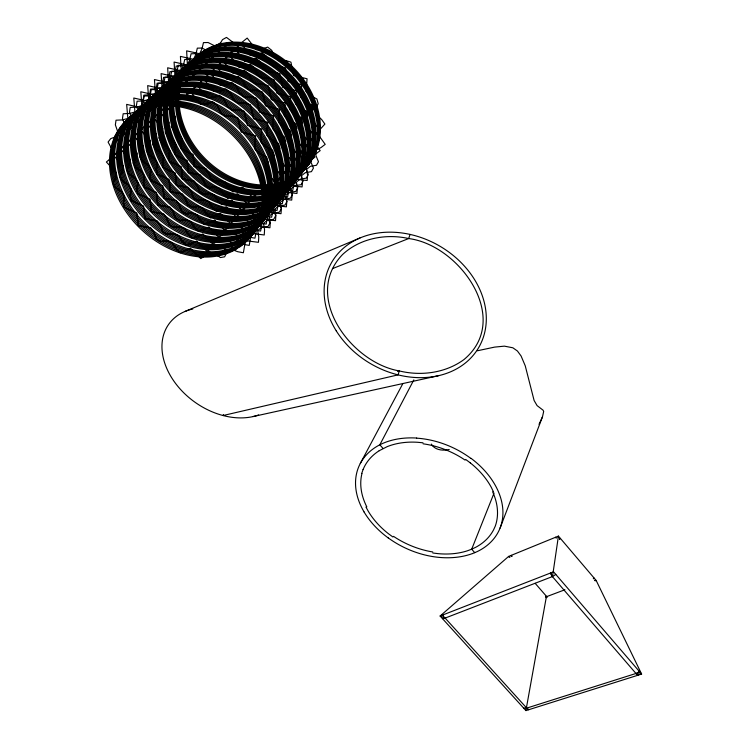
<?xml version="1.0" encoding="UTF-8"?>
<svg xmlns="http://www.w3.org/2000/svg" width="748" height="748" viewBox="0 0 748 748"><rect width="100%" height="100%" fill="white"/><g stroke="black" fill="none" stroke-linecap="round" stroke-linejoin="round"><path stroke-width="1.12" d="M525.938 710.6L440.105 616.015L508.612 556.437L558.429 536.092L596.165 580.457L641.616 674.07L525.938 710.6L526.433 707.758L445.041 617.979L442.442 618.587L444.751 618.241L552.501 576.54L550.472 573.033L552.482 576.689L636.268 673.808L639.531 671.648L636.09 673.434L526.34 708.234L546.451 596.306L535.157 583.318M546.208 597.708L546.377 596.736L564.918 589.751M558.13 537.438L558.429 536.092L552.482 576.689L555.783 574.399M361.752 473.372L363.07 469.538M410.063 234.423L408.698 238.547L332.43 268.635M223.418 414.551L223.063 415.533L398.039 374.87L399.301 370.933C421.105 376.281 445.658 373 463.984 359.554C512.352 319.237 459.777 245.11 408.698 238.547C385.912 233.423 360.087 238.247 342.678 254.423C301.855 296.386 351.251 362.705 399.301 370.933L397.562 371.345M500.085 528.097L542.496 416.786L543.674 411.447L543.029 410.147L537.101 405.622L534.109 400.498L525.246 365.828L521.085 355.992L517.429 351.018L512.866 347.792L504.404 346.146L494.606 347.109L477.318 350.784M494.054 493.072L471.689 549.2L467.397 550.799A72.696 52.472 24.9 0 1 438.019 553.642L432.821 552.996M542.496 416.786L539.028 424.312M413.831 379.891L379.825 444.789L377.693 445.948A77.53 55.941 24.9 0 0 357.722 469.445A76.913 55.492 24.9 0 0 364.126 512.006M360.293 463.461L402.798 383.715M636.268 673.808L641.616 674.07L553.567 571.827L440.105 616.015L445.041 617.979M559.495 539.093L560.43 538.438L559.504 539.056M593.286 578.793L594.211 578.157M379.18 450.726L387.305 446.593A72.668 52.407 24.9 0 1 417.468 442.274L422.975 442.797M472.484 553.576L476.962 551.706A77.53 55.95 24.9 0 0 499.206 530.108A76.922 55.502 24.9 0 0 495.877 486.434A77.512 55.922 24.9 0 0 470.997 458.3M184.934 311.486L360.022 237.958M595.099 580.85L596.165 580.457L594.623 580.373M545.638 596.493L546.451 596.306M253.002 416.58L438.403 375.72M449.221 449.492C442.91 450.904 434.943 450.277 431.344 444.088M523.731 708.169L526.433 707.758L528.724 709.721L526.34 708.234M545.582 596.792L547.218 597.325M510.08 556.998L508.612 556.437L509.276 557.213M636.09 673.434L638.465 675.07M392.943 537.008L388.623 533.857A72.715 52.482 24.9 0 1 368.24 511.202L365.95 507.022M465.705 459.468L470.305 462.881M383.088 448.501L379.825 444.789L382.05 443.723A77.521 55.922 24.9 0 1 416.683 438.057M474.756 552.688L471.689 549.2L475.728 547.284A72.687 52.444 24.9 0 0 493.549 529.893L495.251 526.181A72.014 51.341 26.2 0 0 492.651 491.857M511.913 556.25L511.267 555.353L511.838 556.316M442.825 614.95L444.751 618.241M555.624 537.232L556.194 538.223M493.446 491.782L491.286 487.331A72.659 52.407 24.9 0 0 470.296 462.89M239.734 246.971A85.253 65.628 43.9 0 0 207.467 116.623A85.253 65.628 43.9 0 0 111.256 178.23A85.253 65.628 43.9 0 0 236.293 249.178L240.594 245.905A85.15 65.6 44 0 0 208.412 115.66A85.15 65.6 44 0 0 112.275 177.257A85.15 65.6 44 0 0 237.153 248.112L241.454 244.839A85.038 65.572 44 0 0 209.365 114.696A85.038 65.572 44 0 0 113.285 176.285A85.038 65.572 44 0 0 238.014 247.046L242.305 243.783A84.935 65.534 44 0 0 210.31 113.743A84.935 65.534 44 0 0 114.294 175.322A84.935 65.534 44 0 0 238.864 245.989L243.156 242.726A84.833 65.506 44.1 0 0 211.245 112.789A84.833 65.506 44.1 0 0 115.304 174.359A84.833 65.506 44.1 0 0 239.725 244.933L244.007 241.669A84.72 65.478 44.1 0 0 212.189 111.835A84.72 65.478 44.1 0 0 116.305 173.396A84.72 65.478 44.1 0 0 240.576 243.876L244.858 240.613L258.471 242.305L258.771 237.06L257.695 230.487L261.519 227.56L267.971 226.579L269.981 222.932L267.101 216.35L266.784 210.908L272.375 208.103L276.685 204.868L267.606 192.685L275.816 183.625L272.15 178.66L266.241 173.564L265.512 168.001L268.13 162.101L266.643 157.173L259.818 153.527L254.937 149.067L255.601 135.762L241.146 132.087L237.929 117.978L232.366 116.183L225.335 116.342L220.445 112.396L217.163 105.262L212.694 101.765L206.439 103.935L200.501 104.243L190.628 91.92L180.717 99.942L168.581 90.882L164.42 93.163L161.157 98.661L156.033 99.456L149.198 95.968L144.261 95.987L142.896 102.523L140.568 107.609L126.655 104.374L127.852 118.436L122.541 119.904L116.024 120.204L115.36 124.888L117.791 131.872L116.361 136.51L110.732 138.642L108.077 142.073L115.042 154.602L106.384 162.026L116.538 172.891L115.501 177.996L112.724 182.97L115.379 187.439L121.503 191.6L124.495 196.518L123.42 202.39L124.336 207.383L136.884 212.946L138.23 225.597L150.703 227.944L154.144 232.909L156.5 239.257L160.913 241.576L166.935 240.8L172.143 242.67L176.023 248.645L180.165 252.768L190.497 248.261L200.81 258.593L204.905 255.881L208.86 251.964L214.33 253.553L220.445 257.564L224.643 256.807L227.093 251.655L231.029 249.159L237.705 251.702L243.362 252.749L245.699 239.566A84.515 65.422 44.2 0 0 214.059 109.937A84.515 65.422 44.2 0 0 118.315 171.479A84.515 65.422 44.2 0 0 242.277 241.772L246.541 238.519A84.412 65.394 44.2 0 0 214.994 108.993A84.412 65.394 44.2 0 0 119.306 170.516A84.412 65.394 44.2 0 0 243.119 240.725L247.382 237.471A84.3 65.366 44.2 0 0 215.92 108.049A84.3 65.366 44.2 0 0 120.306 169.562A84.3 65.366 44.2 0 0 243.96 239.678L248.224 236.433A84.197 65.338 44.3 0 0 216.845 107.114A84.197 65.338 44.3 0 0 121.298 168.618A84.197 65.338 44.3 0 0 244.802 238.631L249.065 235.396A84.094 65.31 44.3 0 0 217.771 106.169A84.094 65.31 44.3 0 0 122.289 167.664A84.094 65.31 44.3 0 0 245.643 237.593L249.897 234.358A83.991 65.272 44.3 0 0 218.697 105.234A83.991 65.272 44.3 0 0 123.28 166.72A83.991 65.272 44.3 0 0 246.485 236.555L250.73 233.32L264.25 234.975L264.568 229.748L263.52 223.213L267.317 220.286L273.731 219.295L275.741 215.667L272.898 209.122L272.599 203.708L278.163 200.903L282.454 197.668L273.478 185.569L281.65 176.537L278.022 171.61L272.179 166.552L271.477 161.016L274.086 155.154L272.627 150.245L265.858 146.636L261.033 142.204L261.735 128.974L247.392 125.346L244.25 111.33L238.724 109.554L231.74 109.722L226.896 105.814L223.661 98.727L219.239 95.248L213.021 97.418L207.121 97.736L197.36 85.506L187.496 93.5L175.481 84.505L171.339 86.787L168.076 92.256L162.989 93.061L156.21 89.61L151.302 89.638L149.927 96.137L147.599 101.204L133.789 98.007L134.93 111.994L129.647 113.462L123.168 113.771L122.485 118.427L124.888 125.374L123.448 129.993L117.847 132.116L115.192 135.547L122.064 147.992L113.434 155.397L123.485 166.187L122.429 171.273L119.661 176.229L122.279 180.67L128.347 184.803L131.302 189.683L130.217 195.537L131.106 200.501L143.551 206.009L144.85 218.603L157.23 220.912L160.633 225.849L162.952 232.161L167.328 234.461L173.321 233.675L178.482 235.527L182.316 241.464L186.42 245.568L196.705 241.052L206.916 251.319L210.992 248.607L214.938 244.699L220.37 246.27L226.429 250.253L230.599 249.486L233.049 244.353L236.966 241.856L243.596 244.372L249.215 245.409L251.562 232.291A83.785 65.216 44.4 0 0 220.529 103.374A83.785 65.216 44.4 0 0 125.243 164.831A83.785 65.216 44.4 0 0 248.149 234.489L252.394 231.263A83.683 65.188 44.4 0 0 221.445 102.448A83.683 65.188 44.4 0 0 126.225 163.896A83.683 65.188 44.4 0 0 248.981 233.46L253.217 230.234A83.58 65.16 44.4 0 0 222.362 101.522A83.58 65.16 44.4 0 0 127.207 162.961A83.58 65.16 44.4 0 0 249.813 232.432L254.049 229.206A83.477 65.132 44.5 0 0 223.269 100.597A83.477 65.132 44.5 0 0 128.179 162.026A83.477 65.132 44.5 0 0 250.636 231.403L254.872 228.187A83.374 65.104 44.5 0 0 224.176 99.68A83.374 65.104 44.5 0 0 129.161 161.091A83.374 65.104 44.5 0 0 251.468 230.384L255.685 227.168A83.271 65.067 44.5 0 0 225.083 98.764A83.271 65.067 44.5 0 0 130.124 160.156A83.271 65.067 44.5 0 0 252.291 229.365L256.508 226.148L269.925 227.766L270.262 222.558L269.243 216.06L273.02 213.133L279.397 212.142L281.398 208.524L278.602 202.016L278.321 196.631L283.857 193.826L288.12 190.6L279.247 178.576L287.391 169.581L283.801 164.682L278.013 159.661L277.33 154.163L279.939 148.319L278.508 143.438L271.795 139.867L267.017 135.463L267.756 122.307L253.525 118.726L250.449 104.795L244.97 103.037L238.042 103.224L233.236 99.344L230.047 92.303L225.672 88.853L219.491 91.022L213.629 91.35L203.98 79.204L194.162 87.17L182.25 78.25L178.136 80.532L174.873 85.973L169.815 86.777L163.092 83.355L158.23 83.393L156.837 89.863L154.509 94.903L140.802 91.752L141.877 105.655L136.632 107.123L130.189 107.45L129.498 112.088L131.854 118.988L130.404 123.588L124.841 125.711L122.186 129.124L128.974 141.494L120.363 148.88L130.311 159.595L129.245 164.663L126.477 169.6L129.058 174.013L135.079 178.108L137.997 182.97L136.893 188.795L137.763 193.732L150.114 199.192L151.358 211.731L163.653 213.993L167.019 218.902L169.3 225.185L173.639 227.467L179.595 226.672L184.719 228.505L188.505 234.405L192.573 238.481L202.811 233.965L212.918 244.166L216.976 241.454L220.912 237.555L226.298 239.108L232.31 243.053L236.462 242.287L238.911 237.163L242.81 234.676L249.383 237.163L254.965 238.182L257.321 225.129A83.075 65.011 44.6 0 0 226.887 96.931A83.075 65.011 44.6 0 0 132.069 158.305A83.075 65.011 44.6 0 0 253.927 227.336L258.144 224.119A82.972 64.983 44.6 0 0 227.794 96.025A82.972 64.983 44.6 0 0 133.032 157.379A82.972 64.983 44.6 0 0 254.75 226.317L258.958 223.11A82.869 64.954 44.7 0 0 228.682 95.108A82.869 64.954 44.7 0 0 133.995 156.463A82.869 64.954 44.7 0 0 255.564 225.307L259.762 222.1A82.766 64.917 44.7 0 0 229.58 94.201A82.766 64.917 44.7 0 0 134.949 155.537A82.766 64.917 44.7 0 0 256.377 224.297L260.575 221.099A82.663 64.889 44.7 0 0 230.478 93.304A82.663 64.889 44.7 0 0 135.912 154.621A82.663 64.889 44.7 0 0 257.19 223.297L261.379 220.099A82.57 64.861 44.8 0 0 231.366 92.397A82.57 64.861 44.8 0 0 136.865 153.714A82.57 64.861 44.8 0 0 257.995 222.296L262.193 219.099L275.516 220.679L275.862 215.499L274.871 209.029L278.63 206.111L284.96 205.102L286.961 201.502L284.203 195.032L283.941 189.665L289.448 186.869L293.693 183.653L284.913 171.703L293.029 162.737L289.476 157.875L283.744 152.891L283.081 147.421L285.689 141.606L284.287 136.753L277.63 133.219L272.898 128.852L273.665 115.753L259.547 112.228L256.536 98.371L251.104 96.642L244.222 96.838L239.463 92.986L236.321 85.992L231.983 82.57L225.84 84.739L220.024 85.076L210.478 73.023L200.698 80.952L188.907 72.107L184.803 74.379L181.549 79.793L176.528 80.606L169.861 77.222L165.028 77.259L163.625 83.701L161.288 88.713L147.683 85.609L148.712 99.437L143.494 100.905L137.09 101.232L136.388 105.851L138.707 112.705L137.249 117.286L131.713 119.409L129.058 122.812L135.762 135.108L127.179 142.475L137.024 153.116L135.949 158.155L133.181 163.073L135.734 167.468L141.699 171.535L144.579 176.36L143.466 182.157L144.308 187.075L156.566 192.488L157.753 204.961L169.964 207.196L173.302 212.067L175.546 218.323L179.847 220.585L185.766 219.781L190.852 221.595L194.602 227.457L198.622 231.506L208.814 226.99L218.827 237.125L222.867 234.423L226.794 230.524L232.142 232.058L238.098 235.975L242.221 235.199L244.671 230.103L248.551 227.607L255.077 230.075L260.613 231.076L262.997 218.098A82.364 64.796 44.8 0 0 233.133 90.602A82.364 64.796 44.8 0 0 138.773 151.881A82.364 64.796 44.8 0 0 259.612 220.295L263.792 217.098A82.271 64.767 44.9 0 0 234.021 89.704A82.271 64.767 44.9 0 0 139.717 150.974A82.271 64.767 44.9 0 0 260.416 219.295L264.596 216.107A82.168 64.739 44.9 0 0 234.9 88.816A82.168 64.739 44.9 0 0 140.661 150.067A82.168 64.739 44.9 0 0 261.22 218.304L265.39 215.115A82.074 64.711 44.9 0 0 235.779 87.927A82.074 64.711 44.9 0 0 141.606 149.17A82.074 64.711 44.9 0 0 262.015 217.313L266.185 214.134A81.971 64.674 45 0 0 236.658 87.039A81.971 64.674 45 0 0 142.55 148.263A81.971 64.674 45 0 0 262.819 216.322L266.98 213.143A81.878 64.646 45 0 0 237.537 86.151A81.878 64.646 45 0 0 143.494 147.365A81.878 64.646 45 0 0 263.614 215.34L267.775 212.161L281.005 213.704L281.37 208.552L280.397 202.11L284.147 199.202L290.439 198.183L292.431 194.592L289.71 188.169L289.467 182.83L294.946 180.034L299.163 176.818L290.486 164.953L298.564 156.014L295.058 151.18L289.373 146.243L288.728 140.802L291.346 135.005L289.953 130.189L283.361 126.683L278.677 122.345L279.481 109.32L265.465 105.833L262.52 92.069L257.125 90.349L250.29 90.564L245.587 86.74L242.483 79.793L238.191 76.399L232.086 78.568L226.298 78.914L216.864 66.937L207.131 74.847L195.443 66.076L191.366 68.33L188.113 73.725L183.12 74.538L176.509 71.182L171.713 71.238L170.301 77.642L167.963 82.626L154.453 79.559L155.425 93.313L150.236 94.79L143.878 95.127L143.167 99.718L145.439 106.534L143.981 111.097L138.464 113.219L135.827 116.604L142.438 128.824L133.883 136.173L143.635 146.748L142.55 151.76L139.773 156.659L142.298 161.026L148.207 165.065L151.059 169.861L149.927 175.64L150.75 180.53L162.914 185.887L164.055 198.304L176.182 200.501L179.473 205.354L181.68 211.572L185.953 213.806L191.843 213.002L196.892 214.798L200.595 220.623L204.578 224.652L214.713 220.127L224.643 230.197L228.664 227.495L232.572 223.615L237.883 225.129L243.792 229.01L247.887 228.234L250.346 223.147L254.198 220.66L260.678 223.1L266.176 224.091L268.569 211.179A81.682 64.59 45.1 0 0 239.276 84.384A81.682 64.59 45.1 0 0 145.364 145.57A81.682 64.59 45.1 0 0 265.203 213.367L269.355 210.197A81.579 64.552 45.1 0 0 240.145 83.505A81.579 64.552 45.1 0 0 146.299 144.673A81.579 64.552 45.1 0 0 265.989 212.395L270.14 209.225A81.485 64.524 45.1 0 0 241.006 82.626A81.485 64.524 45.1 0 0 147.225 143.784A81.485 64.524 45.1 0 0 266.784 211.413L270.926 208.243A81.382 64.496 45.2 0 0 241.875 81.747A81.382 64.496 45.2 0 0 148.16 142.896A81.382 64.496 45.2 0 0 267.569 210.44L271.711 207.271A81.289 64.459 45.2 0 0 242.735 80.877A81.289 64.459 45.2 0 0 149.086 142.008A81.289 64.459 45.2 0 0 268.354 209.468L272.487 206.308A81.195 64.431 45.2 0 0 243.596 80.008A81.195 64.431 45.2 0 0 150.002 141.12A81.195 64.431 45.2 0 0 269.14 208.496L273.272 205.335L286.409 206.85L286.783 201.717L285.839 195.312L289.57 192.404L295.825 191.385L297.816 187.804L295.133 181.409L294.899 176.107L300.341 173.312L304.548 170.105L295.956 158.314L304.006 149.413L300.537 144.607L294.908 139.698L294.291 134.294L296.9 128.525L295.535 123.738L288.99 120.25L284.352 115.949L285.184 103L271.29 99.559L268.401 85.87L263.053 84.178L256.265 84.393L251.599 80.606L248.542 73.697L244.287 70.331L238.21 72.5L232.478 72.855L223.138 60.962L213.442 68.844L201.867 60.139L197.809 62.393L194.564 67.769L189.599 68.582L183.054 65.254L178.276 65.31L176.855 71.686L174.518 76.651L161.11 73.622L162.026 87.301L156.865 88.769L150.554 89.124L149.824 93.687L152.068 100.466L150.591 105.01L145.112 107.123L142.475 110.508L149.002 122.653L140.484 129.974L150.124 140.474L149.03 145.467L146.262 150.357L148.749 154.696L154.612 158.698L157.426 163.475L156.285 169.216L157.089 174.088L169.16 179.398L170.245 191.759L182.297 193.919L185.551 198.734L187.729 204.924L191.965 207.149L197.818 206.326L202.83 208.103L206.495 213.9L210.44 217.902L220.529 213.376L230.356 223.381L234.367 220.688L238.266 216.808L243.53 218.313L249.393 222.165L253.469 221.38L255.919 216.312L259.762 213.834L266.195 216.247L271.646 217.219L274.049 204.372A80.999 64.375 45.3 0 0 245.307 78.269A80.999 64.375 45.3 0 0 151.844 139.362A80.999 64.375 45.3 0 0 270.701 206.56L274.825 203.409A80.906 64.337 45.3 0 0 246.157 77.409A80.906 64.337 45.3 0 0 152.77 138.483A80.906 64.337 45.3 0 0 271.477 205.597L275.601 202.446A80.812 64.309 45.4 0 0 247.008 76.548A80.812 64.309 45.4 0 0 153.686 137.604A80.812 64.309 45.4 0 0 272.253 204.634L276.367 201.493A80.709 64.281 45.4 0 0 247.859 75.688A80.709 64.281 45.4 0 0 154.593 136.725A80.709 64.281 45.4 0 0 273.029 203.671L277.143 200.529A80.616 64.244 45.4 0 0 248.71 74.828A80.616 64.244 45.4 0 0 155.509 135.856A80.616 64.244 45.4 0 0 273.796 202.717L277.91 199.576A80.522 64.216 45.5 0 0 249.552 73.968A80.522 64.216 45.5 0 0 156.416 134.986A80.522 64.216 45.5 0 0 274.572 201.764L278.677 198.622L291.729 200.099L292.113 194.994L291.187 188.618L294.908 185.728L301.117 184.691L303.108 181.128L300.453 174.77L300.247 169.487L305.661 166.701L309.84 163.503L301.341 151.788L309.363 142.915L305.923 138.146L300.35 133.275L299.752 127.889L302.351 122.148L301.014 117.389L294.525 113.939L289.934 109.666L290.794 96.791L277.003 93.388L274.17 79.784L268.869 78.11L262.127 78.334L257.508 74.576L254.498 67.713L250.281 64.375L244.241 66.535L238.537 66.899L229.299 55.1L219.65 62.944L208.178 54.305L204.148 56.558L200.903 61.906L195.976 62.72L189.478 59.429L184.737 59.494L183.297 65.833L180.96 70.77L167.655 67.788L168.524 81.382L163.391 82.86L157.108 83.215L156.379 87.759L158.576 94.5L157.099 99.017L151.648 101.139L149.011 104.505L155.462 116.576L146.963 123.878L156.519 134.313L155.416 139.278L152.639 144.149L155.098 148.459L160.913 152.433L163.7 157.183L162.54 162.905L163.326 167.748L175.303 173.012L176.35 185.308L188.318 187.439L191.535 192.227L193.676 198.388L197.883 200.586L203.699 199.763L208.673 201.521L212.301 207.29L216.209 211.263L226.251 206.738L235.985 216.677L239.977 213.984L243.857 210.113L249.093 211.6L254.9 215.424L258.948 214.639L261.407 209.59L265.231 207.112L271.608 209.496L277.031 210.45L279.443 197.678A80.335 64.15 45.5 0 0 251.234 72.266A80.335 64.15 45.5 0 0 158.23 133.247A80.335 64.15 45.5 0 0 276.106 199.866L280.201 196.724A80.242 64.122 45.6 0 0 252.076 71.415A80.242 64.122 45.6 0 0 159.128 132.377A80.242 64.122 45.6 0 0 276.872 198.912L280.968 195.78A80.148 64.094 45.6 0 0 252.908 70.564A80.148 64.094 45.6 0 0 160.035 131.517A80.148 64.094 45.6 0 0 277.639 197.968L281.725 194.835A80.055 64.057 45.6 0 0 253.74 69.723A80.055 64.057 45.6 0 0 160.932 130.657A80.055 64.057 45.6 0 0 278.396 197.023L282.482 193.9A79.961 64.029 45.7 0 0 254.582 68.881A79.961 64.029 45.7 0 0 161.83 129.797A79.961 64.029 45.7 0 0 279.163 196.079L283.24 192.956A79.868 63.991 45.7 0 0 255.405 68.04A79.868 63.991 45.7 0 0 162.718 128.937A79.868 63.991 45.7 0 0 279.92 195.144L283.997 192.021L296.956 193.47L297.349 188.384L296.451 182.035L300.154 179.155L306.325 178.118L308.307 174.565L305.698 168.244L305.502 162.989L310.888 160.203L315.048 157.015L306.633 145.374L314.627 136.529L311.224 131.788L305.708 126.954L305.119 121.597L307.718 115.884L306.399 111.153L299.967 107.731L295.423 103.495L296.311 90.686L282.622 87.329L279.855 73.8L274.591 72.145L267.896 72.378L263.315 68.648L260.341 61.832L256.162 58.512L250.159 60.682L244.503 61.046L235.368 49.321L225.756 57.138L214.386 48.573L210.375 50.817L207.14 56.137L202.231 56.96L195.789 53.697L191.086 53.772L189.637 60.074L187.299 64.992L174.088 62.047L174.901 75.567L169.805 77.044L163.56 77.409L162.812 81.925L164.981 88.629L163.503 93.126L158.071 95.248L155.444 98.596L161.811 110.592L153.349 117.875L162.802 128.245L161.69 133.191L158.922 138.034L161.353 142.326L167.113 146.271L169.861 150.993L168.702 156.687L169.459 161.512L181.353 166.729L182.344 178.968L194.237 181.063L197.425 185.822L199.529 191.956L203.699 194.134L209.487 193.302L214.433 195.041L218.014 200.773L221.885 204.728L231.88 200.202L241.52 210.076L245.494 207.383L249.364 203.531L254.563 204.999L260.323 208.795L264.353 208L266.802 202.97L270.608 200.492L276.947 202.858L282.323 203.802L284.745 191.086A79.681 63.935 45.8 0 0 257.06 66.366A79.681 63.935 45.8 0 0 164.504 127.235A79.681 63.935 45.8 0 0 281.426 193.274L285.493 190.151A79.587 63.898 45.8 0 0 257.892 65.525A79.587 63.898 45.8 0 0 165.392 126.384A79.587 63.898 45.8 0 0 282.183 192.339L286.25 189.225A79.494 63.87 45.8 0 0 258.705 64.693A79.494 63.87 45.8 0 0 166.28 125.533A79.494 63.87 45.8 0 0 282.931 191.404L286.998 188.3A79.4 63.842 45.9 0 0 259.528 63.861A79.4 63.842 45.9 0 0 167.169 124.682A79.4 63.842 45.9 0 0 283.679 190.478L287.737 187.374A79.307 63.804 45.9 0 0 260.351 63.038A79.307 63.804 45.9 0 0 168.048 123.841A79.307 63.804 45.9 0 0 284.427 189.553L288.485 186.448A79.223 63.776 45.9 0 0 261.164 62.206A79.223 63.776 45.9 0 0 168.926 122.999A79.223 63.776 45.9 0 0 285.175 188.627L289.224 185.523L302.099 186.935L302.501 181.876L301.631 175.565L305.315 172.685L311.449 171.638L313.431 168.104L310.85 161.82L310.663 156.584L316.021 153.808L320.163 150.629L311.841 139.063L319.798 130.246L316.441 125.533L310.962 120.737L310.401 115.416L313.001 109.722L311.701 105.019L305.324 101.635L300.808 97.418L301.734 84.674L288.148 81.364L285.437 67.918L280.21 66.273L273.562 66.525L269.028 62.823L266.092 56.053L261.95 52.762L255.984 54.922L250.365 55.296L241.324 43.655L231.758 51.444L220.492 42.945L216.49 45.179L213.264 50.471L208.393 51.303L201.997 48.059L197.322 48.143L195.864 54.417L193.526 59.307L180.418 56.399L181.184 69.845L176.107 71.322L169.908 71.696L169.151 76.193L171.283 82.86L169.796 87.329L164.392 89.451L161.774 92.789L168.066 104.711L159.633 111.976L168.992 122.27L167.87 127.197L165.102 132.031L167.505 136.295L173.218 140.213L175.939 144.897L174.761 150.572L175.5 155.369L187.299 160.54L188.253 172.723L200.062 174.789L203.213 179.52L205.298 185.616L209.431 187.785L215.19 186.944L220.09 188.664L223.633 194.368L227.476 198.285L237.415 193.769L246.971 203.578L250.935 200.894L254.788 197.051L259.949 198.491L265.662 202.269L269.663 201.464L272.113 196.453L275.909 193.984L282.192 196.322L287.541 197.248L289.972 184.606A79.036 63.711 46 0 0 262.791 60.56A79.036 63.711 46 0 0 170.684 121.316A79.036 63.711 46 0 0 286.662 186.785L290.71 183.69A78.942 63.683 46 0 0 263.605 59.737A78.942 63.683 46 0 0 171.554 120.475A78.942 63.683 46 0 0 287.41 185.869L291.44 182.774A78.858 63.645 46.1 0 0 264.409 58.924A78.858 63.645 46.1 0 0 172.423 119.643A78.858 63.645 46.1 0 0 288.148 184.952L292.178 181.858A78.764 63.617 46.1 0 0 265.222 58.101A78.764 63.617 46.1 0 0 173.302 118.81A78.764 63.617 46.1 0 0 288.887 184.036L292.917 180.951A78.671 63.58 46.2 0 0 266.026 57.287A78.671 63.58 46.2 0 0 174.162 117.978A78.671 63.58 46.2 0 0 289.616 183.12L293.646 180.034A78.587 63.552 46.2 0 0 266.83 56.474A78.587 63.552 46.2 0 0 175.032 117.146A78.587 63.552 46.2 0 0 290.355 182.213L294.375 179.127L307.166 180.511L307.578 175.471L306.727 169.198L310.392 166.318L316.488 165.271L318.47 161.746L315.918 155.5L315.75 150.292L321.079 147.515L325.202 144.345L316.965 132.854L324.894 124.065L321.565 119.39L316.142 114.622L315.591 109.33L318.19 103.673L316.909 98.988L310.588 95.632L306.119 91.452L307.063 78.774L293.581 75.501L290.925 62.14L285.736 60.513L279.135 60.766L274.647 57.091L271.748 50.359L267.644 47.096L261.716 49.256L256.125 49.639L247.177 38.073L237.649 45.834L226.485 37.4L222.511 39.635L219.295 44.899L214.452 45.731L208.112 42.524L203.465 42.608L201.997 48.844L199.66 53.716L186.635 50.845L187.355 64.216L182.316 65.693L176.154 66.076L175.387 70.555L177.482 77.175L175.995 81.635L170.619 83.748L168.001 87.067L174.209 98.923L165.804 106.16L175.079 116.398L173.947 121.298L171.18 126.113L173.555 130.348L179.23 134.238L181.914 138.904L180.726 144.551L181.446 149.32L193.162 154.453L194.069 166.57L205.803 168.609L208.916 173.312L210.964 179.38L215.078 181.53L220.8 180.679L225.662 182.39L229.168 188.057L232.974 191.956L242.866 187.43L252.338 197.182L256.284 194.499L260.126 190.665L265.25 192.096L270.916 195.836L274.899 195.032L277.349 190.039L281.117 187.57L287.363 189.899L292.664 190.805L295.105 178.23A78.4 63.487 46.3 0 0 268.429 54.856A78.4 63.487 46.3 0 0 176.762 115.491A78.4 63.487 46.3 0 0 291.823 180.399L295.834 177.323A78.316 63.458 46.3 0 0 269.224 54.043A78.316 63.458 46.3 0 0 177.622 114.668A78.316 63.458 46.3 0 0 292.552 179.501L296.554 176.425A78.222 63.421 46.3 0 0 270.019 53.239A78.222 63.421 46.3 0 0 178.482 113.846A78.222 63.421 46.3 0 0 293.272 178.594L297.283 175.528A78.138 63.393 46.4 0 0 270.813 52.435A78.138 63.393 46.4 0 0 179.333 113.023A78.138 63.393 46.4 0 0 294.001 177.697L298.003 174.63A78.044 63.356 46.4 0 0 271.599 51.64A78.044 63.356 46.4 0 0 180.193 112.2A78.044 63.356 46.4 0 0 294.731 176.799M258.658 414.925A66.45 48.293 35.6 0 1 171.638 377.703A66.45 48.293 35.6 0 1 192.816 308.98M416.561 438.15A76.913 55.492 24.9 0 1 470.838 458.393M388.203 537.915A77.549 55.969 24.9 0 1 364.098 512.015M388.221 537.896A76.913 55.492 24.9 0 0 438.721 557.354A77.549 55.96 24.9 0 0 472.474 553.567M432.746 551.959A72.014 51.004 24.4 0 1 393.541 536.363M366.829 506.901A72.014 51.35 26.2 0 1 361.976 473.456M363.089 469.548A72.687 52.435 24.9 0 1 379.189 450.735M423.088 443.807A72.004 50.995 24.4 0 1 465.106 460.095M336.245 330.84A84.963 68.199 30 0 0 476.644 350.821A84.963 68.199 30 0 0 402.751 233.086A84.963 68.199 30 0 0 336.245 330.84"/></g></svg>
